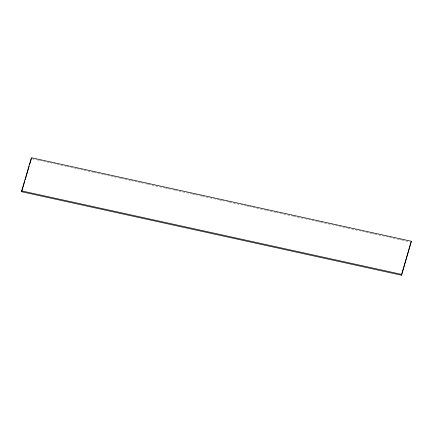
<?xml version="1.0" encoding="UTF-8"?>
<svg xmlns="http://www.w3.org/2000/svg" width="433" height="433" viewBox="0 0 433 433"><rect width="100%" height="100%" fill="white"/><g stroke="black" fill="none" stroke-linecap="round" stroke-linejoin="round"><path stroke-width="0.32" stroke-dasharray="2.17 1.62" d="M32.074 158.759L36.702 159.777M37.362 159.923L39.343 160.356M40.004 160.502L46.612 161.958M47.273 162.099L49.254 162.537M49.914 162.684L56.523 164.134M57.183 164.28L63.792 165.731M64.452 165.877L66.433 166.315M67.093 166.456L73.702 167.912M74.362 168.058L76.349 168.491M77.009 168.637L83.612 170.088M84.278 170.234L90.881 171.684M91.542 171.831L93.528 172.269M94.188 172.41L103.438 174.445M104.099 174.591L110.707 176.042M111.368 176.188L113.349 176.626M114.009 176.767L117.976 177.638M118.637 177.784L120.618 178.223M121.278 178.364L130.528 180.399M131.188 180.545L137.797 181.995M138.457 182.141L140.438 182.58M141.098 182.721L145.066 183.592M145.726 183.738L147.707 184.177M148.367 184.323L164.886 187.949M165.547 188.095L167.533 188.534M168.193 188.674L172.155 189.546M172.816 189.692L174.797 190.13M175.462 190.276L191.981 193.903M192.642 194.049L194.623 194.487M195.283 194.634L199.245 195.505M199.905 195.646L201.892 196.084M202.552 196.23L209.161 197.681M209.821 197.827L219.071 199.857M219.731 200.003L221.712 200.441M222.373 200.587L226.34 201.459M227 201.599L228.981 202.038M229.642 202.184L236.25 203.634M236.911 203.781L246.161 205.816M246.821 205.956L248.802 206.395M249.462 206.541L256.071 207.992M256.731 208.138L263.34 209.588M264 209.734L265.981 210.167M266.647 210.314L273.25 211.769M273.91 211.91L275.897 212.349M276.557 212.495L283.166 213.945M283.826 214.091L290.429 215.542M291.09 215.688L293.076 216.121M293.736 216.267L300.345 217.723M301.005 217.864L317.524 221.496M318.185 221.642L320.166 222.08M320.826 222.221L327.435 223.677M328.095 223.823L344.614 227.449M345.274 227.596L347.255 228.034M347.916 228.175L354.524 229.631M355.184 229.777L361.793 231.227M362.453 231.374L371.703 233.403M372.364 233.549L374.35 233.988M375.01 234.129L381.614 235.584M382.274 235.731L388.883 237.181M389.543 237.327L398.793 239.357M399.459 239.503L401.44 239.942M402.1 240.088L408.709 241.538"/><path stroke-width="0.65" d="M21.65 190.883L31.403 157.747L411.334 241.251L401.597 275.253L21.666 191.749L21.65 190.883L401.586 274.381L401.597 275.253M21.666 191.749L24.854 180.918M25.228 179.641L29.163 166.261M29.541 164.989L31.414 158.619M401.586 274.381L411.334 241.251"/></g></svg>
